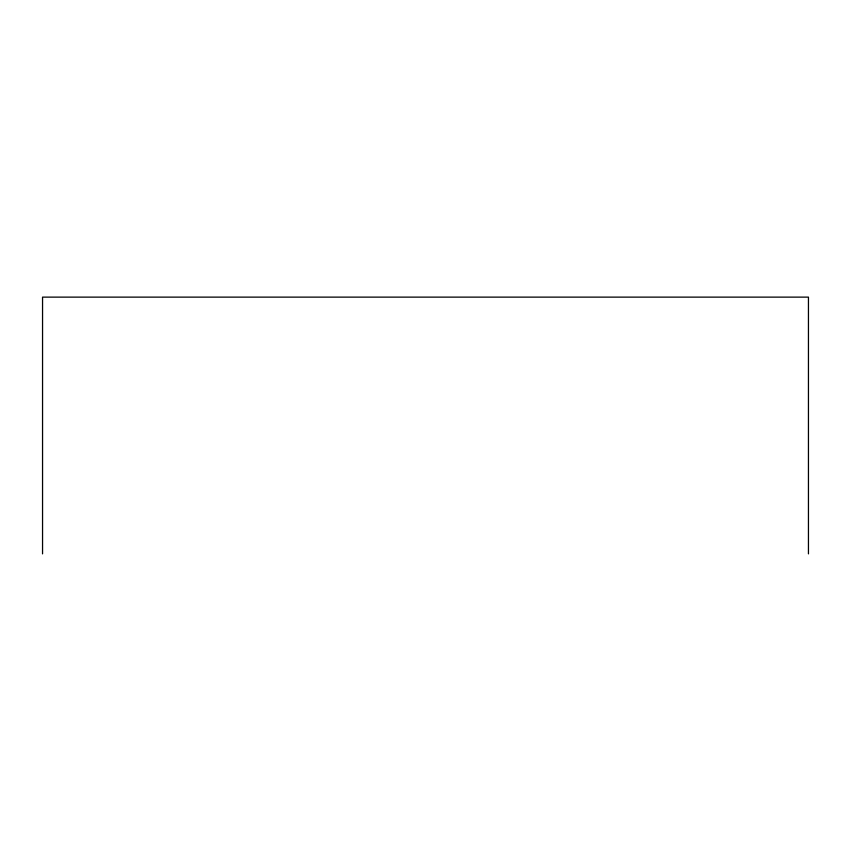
<?xml version="1.0" encoding="UTF-8"?>
<svg xmlns="http://www.w3.org/2000/svg" width="851" height="851" viewBox="0 0 851 851"><rect width="100%" height="100%" fill="white"/><g stroke="black" fill="none" stroke-linecap="round" stroke-linejoin="round"><path stroke-width="1.28" d="M808.45 553.873L808.45 297.127L42.55 297.127L42.55 553.873"/></g></svg>
